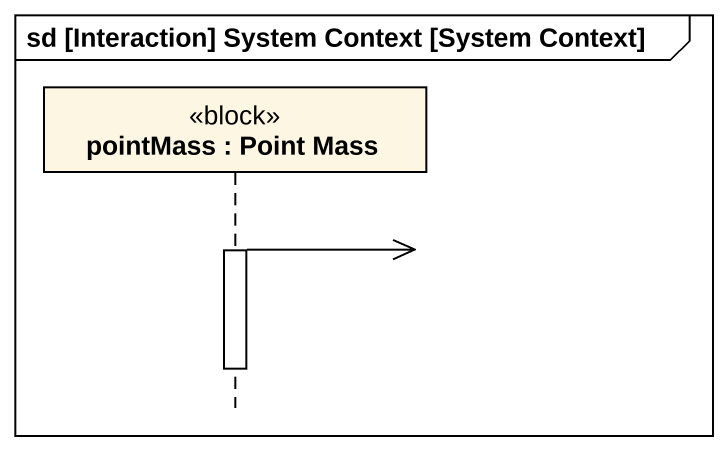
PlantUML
@startuml
mainframe sd [Interaction] System Context [System Context]
hide footbox
participant "pointMass : Point Mass" as pointMass <<block>>

pointMass ->> pointMass
activate pointMass
deactivate pointMass
@enduml
